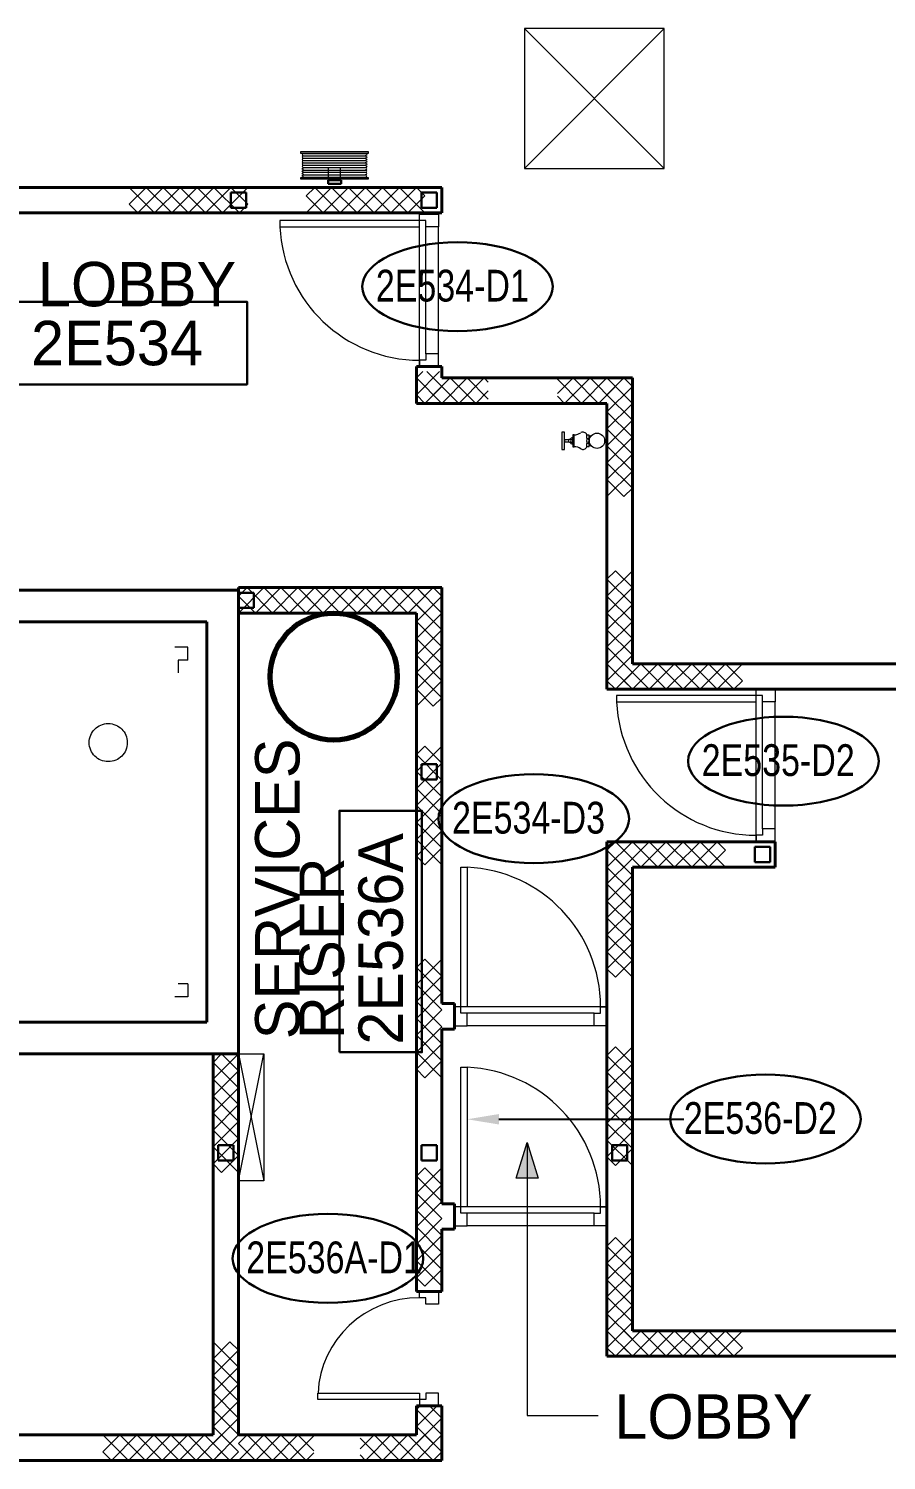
# Model space of a CAD drawing. Header units: metres. Extents: x 1807 to 3745, y 842 to 1968.
# Drawn here: x 3351.6 to 3358.35, y 1397.83 to 1409.1 of the extents above; entities that cross this region are included whole.
import ezdxf
from ezdxf import colors
from ezdxf.entities.mleader import LeaderData, LeaderLine
from ezdxf.enums import TextEntityAlignment as Align
from ezdxf.math import Vec2, Vec3

# ---------------------------------------------------------------- set-up
doc = ezdxf.new("R2010")
doc.units = ezdxf.units.M
doc.header["$MEASUREMENT"] = 0
doc.linetypes.add('DGN1', pattern=[7.299439, 0, -7.299439])
doc.linetypes.add('DGN2', pattern=[9.732586, 4.866293, -4.866293])
doc.layers.get('0').update_dxf_attribs({"lineweight": 0})
for name, color, linetype, lineweight in [('Level 1', 7, 'Continuous', 0), ('Level 31', 7, 'Continuous', 0), ('Level 33', 7, 'Continuous', 0), ('Primary Door', 7, 'Continuous', 0), ('TRIRIGA DOOR BOX', 7, 'Continuous', 0)]:
    doc.layers.add(name, color=color, linetype=linetype, lineweight=lineweight)
doc.styles.add('Style-CHAR_FAST_FONT', font='CHAR_FAST_FONT.shx', dxfattribs={"height": 0.2})

# ---------------------------------------------------------------- blocks, each defined once
blk = doc.blocks.new('AnonymusCell_100')
at = {"layer": 'Primary Door', "color": 7, "linetype": 'Continuous', "lineweight": 30}
blk.add_ellipse((0, 0), major_axis=(0.75, 0), ratio=0.466667, dxfattribs=at)
at = {"layer": 'Primary Door', "color": 7, "linetype": 'Continuous', "lineweight": 30, "style": 'Style-CHAR_FAST_FONT', "width": 0.799986}
blk.add_text('2E534-D1', height=0.25, dxfattribs=at).set_placement((-0.643, 0.133), align=Align.TOP_LEFT)
blk = doc.blocks.new('AnonymusCell_108')
at = {"layer": 'Primary Door', "color": 7, "linetype": 'Continuous', "lineweight": 30}
blk.add_ellipse((0, 0), major_axis=(0.75, 0), ratio=0.466667, dxfattribs=at)
at = {"layer": 'Primary Door', "color": 7, "linetype": 'Continuous', "lineweight": 30, "style": 'Style-CHAR_FAST_FONT', "width": 0.799986}
blk.add_text('2E534-D3', height=0.25, dxfattribs=at).set_placement((-0.643, 0.133), align=Align.TOP_LEFT)
blk = doc.blocks.new('AnonymusCell_110')
at = {"layer": 'Primary Door', "color": 7, "linetype": 'Continuous', "lineweight": 30}
blk.add_ellipse((0, 0), major_axis=(0.75, 0), ratio=0.466667, dxfattribs=at)
at = {"layer": 'Primary Door', "color": 7, "linetype": 'Continuous', "lineweight": 30, "style": 'Style-CHAR_FAST_FONT', "width": 0.799986}
blk.add_text('2E535-D2', height=0.25, dxfattribs=at).set_placement((-0.643, 0.133), align=Align.TOP_LEFT)
blk = doc.blocks.new('AnonymusCell_126')
at = {"layer": 'Primary Door', "color": 7, "linetype": 'Continuous', "lineweight": 30}
blk.add_ellipse((0, 0), major_axis=(0.75, 0), ratio=0.466667, dxfattribs=at)
at = {"layer": 'Primary Door', "color": 7, "linetype": 'Continuous', "lineweight": 30, "style": 'Style-CHAR_FAST_FONT', "width": 0.799986}
blk.add_text('2E536-D2', height=0.25, dxfattribs=at).set_placement((-0.643, 0.133), align=Align.TOP_LEFT)
blk = doc.blocks.new('AnonymusCell_314')
at = {"layer": 'Primary Door', "color": 7, "linetype": 'Continuous', "lineweight": 30}
blk.add_ellipse((0, 0), major_axis=(0.75, 0), ratio=0.466667, dxfattribs=at)
at = {"layer": 'Primary Door', "color": 7, "linetype": 'Continuous', "lineweight": 30, "style": 'Style-CHAR_FAST_FONT', "width": 0.799986}
blk.add_text('2E536A-D1', height=0.25, dxfattribs=at).set_placement((-0.643, 0.133), align=Align.TOP_LEFT)

msp = doc.modelspace()

# ---------------------------------------------------------------- hatches: boundary and pattern name
at = {"layer": 'Level 31', "linetype": 'Continuous', "lineweight": 13}
msp.add_hatch(color=7, dxfattribs=at).paths.add_polyline_path([(3355.435, 1400.051), (3355.522, 1400.331), (3355.61, 1400.051)])

# ---------------------------------------------------------------- linework, layer by layer
at = {"layer": 'Level 1', "color": 7, "linetype": 'Continuous', "lineweight": 13}
for p, q in [((3356.6, 1409.1), (3355.5, 1409.1)), ((3355.5, 1409.1), (3355.5, 1408)), ((3356.6, 1408), (3356.6, 1409.1)), ((3353.741, 1408.133), (3354.271, 1408.133)), ((3353.741, 1408.118), (3353.741, 1408.133)), ((3354.271, 1408.118), (3353.741, 1408.118)), ((3354.271, 1408.133), (3354.271, 1408.118)), ((3355.5, 1408), (3356.6, 1408)), ((3353.741, 1407.928), (3354.271, 1407.928)), ((3353.741, 1407.914), (3353.741, 1407.928)), ((3354.271, 1407.914), (3353.741, 1407.914)), ((3354.271, 1407.928), (3354.271, 1407.914)), ((3353.25, 1401.03), (3353.45, 1401.03)), ((3353.25, 1400.03), (3353.25, 1401.03)), ((3353.45, 1401.03), (3353.45, 1400.03)), ((3353.45, 1400.03), (3353.25, 1400.03))]:
    msp.add_line(p, q, dxfattribs=at)
at = {"layer": 'Level 1', "color": 7, "linetype": 'Continuous', "lineweight": 0}
for p, q in [((3355.5, 1408), (3356.6, 1409.1)), ((3356.6, 1408), (3355.5, 1409.1)), ((3353.761, 1408.117), (3354.251, 1408.117)), ((3353.761, 1408.099), (3354.251, 1408.099)), ((3353.761, 1408.08), (3354.251, 1408.08)), ((3353.761, 1408.061), (3354.251, 1408.061)), ((3353.761, 1408.043), (3354.251, 1408.043)), ((3353.761, 1408.024), (3354.251, 1408.024)), ((3353.761, 1407.987), (3354.251, 1407.987)), ((3353.761, 1407.969), (3354.251, 1407.969)), ((3353.764, 1408.006), (3354.251, 1408.006)), ((3353.764, 1408.006), (3354.251, 1408.006)), ((3352.524, 1407.85), (3352.39, 1407.717)), ((3352.59, 1407.65), (3352.39, 1407.85)), ((3352.457, 1407.65), (3352.657, 1407.85)), ((3352.724, 1407.65), (3352.524, 1407.85)), ((3352.79, 1407.85), (3352.59, 1407.65)), ((3352.657, 1407.85), (3352.857, 1407.65)), ((3352.924, 1407.85), (3352.724, 1407.65)), ((3352.99, 1407.65), (3352.79, 1407.85)), ((3352.857, 1407.65), (3353.057, 1407.85)), ((3353.124, 1407.65), (3352.924, 1407.85)), ((3353.19, 1407.85), (3352.99, 1407.65)), ((3353.057, 1407.85), (3353.257, 1407.65)), ((3353.324, 1407.85), (3353.124, 1407.65)), ((3353.324, 1407.717), (3353.19, 1407.85)), ((3353.761, 1407.95), (3354.251, 1407.95)), ((3353.761, 1407.932), (3354.251, 1407.932)), ((3353.783, 1407.65), (3353.983, 1407.85)), ((3353.85, 1407.85), (3353.783, 1407.783)), ((3354.05, 1407.65), (3353.85, 1407.85)), ((3353.917, 1407.65), (3354.117, 1407.85)), ((3353.983, 1407.85), (3354.183, 1407.65)), ((3354.25, 1407.85), (3354.05, 1407.65)), ((3354.117, 1407.85), (3354.317, 1407.65)), ((3354.183, 1407.65), (3354.383, 1407.85)), ((3354.45, 1407.65), (3354.25, 1407.85)), ((3354.317, 1407.65), (3354.517, 1407.85)), ((3354.383, 1407.85), (3354.583, 1407.65)), ((3354.65, 1407.85), (3354.45, 1407.65)), ((3354.517, 1407.85), (3354.717, 1407.65)), ((3354.717, 1407.783), (3354.65, 1407.85)), ((3353.783, 1407.783), (3353.917, 1407.65)), ((3354.583, 1407.65), (3354.717, 1407.783)), ((3352.39, 1407.717), (3352.457, 1407.65)), ((3353.257, 1407.65), (3353.324, 1407.717)), ((3354.675, 1407.64), (3354.825, 1407.64)), ((3354.675, 1407.59), (3354.675, 1407.64)), ((3354.675, 1407.59), (3354.675, 1407.64)), ((3354.675, 1407.64), (3354.825, 1407.64)), ((3354.825, 1407.64), (3354.825, 1407.54)), ((3354.825, 1407.64), (3354.825, 1407.54)), ((3354.675, 1407.59), (3353.575, 1407.59)), ((3353.575, 1407.59), (3353.575, 1407.54)), ((3353.575, 1407.54), (3354.675, 1407.54)), ((3354.675, 1406.44), (3354.675, 1407.59)), ((3354.725, 1407.59), (3354.675, 1407.59)), ((3354.675, 1407.54), (3354.675, 1407.59)), ((3354.725, 1407.59), (3354.675, 1407.59)), ((3354.725, 1407.54), (3354.725, 1407.59)), ((3354.725, 1407.54), (3354.725, 1407.59)), ((3354.725, 1406.54), (3354.725, 1407.54)), ((3354.825, 1407.54), (3354.725, 1407.54)), ((3354.825, 1407.54), (3354.725, 1407.54)), ((3354.825, 1406.54), (3354.825, 1407.54)), ((3354.825, 1406.54), (3354.725, 1406.54)), ((3354.725, 1406.54), (3354.725, 1406.49)), ((3354.825, 1406.54), (3354.725, 1406.54)), ((3354.725, 1406.54), (3354.725, 1406.49)), ((3354.825, 1406.44), (3354.825, 1406.54)), ((3354.825, 1406.44), (3354.825, 1406.54)), ((3354.65, 1406.35), (3354.7, 1406.4)), ((3354.833, 1406.4), (3354.65, 1406.217)), ((3354.725, 1406.49), (3354.675, 1406.49)), ((3354.675, 1406.49), (3354.675, 1406.44)), ((3354.725, 1406.49), (3354.675, 1406.49)), ((3354.675, 1406.49), (3354.675, 1406.44)), ((3354.675, 1406.44), (3354.825, 1406.44)), ((3354.675, 1406.44), (3354.825, 1406.44)), ((3354.85, 1406.283), (3354.733, 1406.4)), ((3354.85, 1406.15), (3354.65, 1406.35)), ((3354.717, 1406.15), (3354.85, 1406.283)), ((3354.917, 1406.35), (3354.783, 1406.217)), ((3354.983, 1406.15), (3354.783, 1406.35)), ((3354.85, 1406.15), (3355.05, 1406.35)), ((3355.117, 1406.15), (3354.917, 1406.35)), ((3355.183, 1406.35), (3354.983, 1406.15)), ((3355.05, 1406.35), (3355.216, 1406.184)), ((3355.216, 1406.318), (3355.183, 1406.35)), ((3355.76, 1406.227), (3355.883, 1406.35)), ((3355.95, 1406.15), (3355.76, 1406.34)), ((3355.817, 1406.15), (3356.017, 1406.35)), ((3355.883, 1406.35), (3356.083, 1406.15)), ((3356.15, 1406.35), (3355.95, 1406.15)), ((3356.017, 1406.35), (3356.217, 1406.15)), ((3356.083, 1406.15), (3356.217, 1406.283)), ((3356.15, 1406.35), (3356.35, 1406.15)), ((3356.283, 1406.35), (3356.15, 1406.217)), ((3356.217, 1406.283), (3356.15, 1406.35)), ((3356.15, 1406.083), (3356.35, 1406.283)), ((3356.35, 1406.283), (3356.283, 1406.35)), ((3354.65, 1406.217), (3354.717, 1406.15)), ((3354.783, 1406.217), (3354.85, 1406.15)), ((3355.216, 1406.249), (3355.117, 1406.15)), ((3355.76, 1406.207), (3355.817, 1406.15)), ((3356.15, 1406.217), (3356.35, 1406.017)), ((3356.35, 1406.15), (3356.15, 1405.95)), ((3356.35, 1405.883), (3356.15, 1406.083)), ((3356.35, 1406.017), (3356.15, 1405.817)), ((3356.15, 1405.95), (3356.35, 1405.75)), ((3355.815, 1405.923), (3355.795, 1405.923)), ((3355.795, 1405.923), (3355.795, 1405.788)), ((3355.815, 1405.788), (3355.815, 1405.923)), ((3355.85, 1405.863), (3355.815, 1405.863)), ((3355.815, 1405.863), (3355.815, 1405.848)), ((3355.815, 1405.848), (3355.85, 1405.848)), ((3355.85, 1405.863), (3355.85, 1405.868)), ((3355.85, 1405.848), (3355.85, 1405.863)), ((3355.85, 1405.844), (3355.85, 1405.848)), ((3355.87, 1405.866), (3355.882, 1405.866)), ((3355.87, 1405.845), (3355.882, 1405.845)), ((3355.87, 1405.833), (3355.882, 1405.833)), ((3355.882, 1405.878), (3355.873, 1405.878)), ((3355.892, 1405.903), (3355.882, 1405.903)), ((3355.882, 1405.903), (3355.882, 1405.808)), ((3355.882, 1405.833), (3355.882, 1405.878)), ((3355.892, 1405.808), (3355.892, 1405.903)), ((3355.992, 1405.903), (3356.007, 1405.903)), ((3355.992, 1405.874), (3356.007, 1405.874)), ((3355.992, 1405.837), (3356.007, 1405.837)), ((3356.009, 1405.894), (3356.026, 1405.894)), ((3356.15, 1405.683), (3356.35, 1405.883)), ((3355.795, 1405.788), (3355.815, 1405.788)), ((3355.882, 1405.808), (3355.892, 1405.808)), ((3356.007, 1405.808), (3355.992, 1405.808)), ((3356.007, 1405.809), (3356.007, 1405.808)), ((3356.026, 1405.817), (3356.009, 1405.817)), ((3356.15, 1405.817), (3356.35, 1405.617)), ((3356.35, 1405.75), (3356.15, 1405.55)), ((3356.35, 1405.483), (3356.15, 1405.683)), ((3356.35, 1405.617), (3356.15, 1405.417)), ((3356.15, 1405.55), (3356.283, 1405.417)), ((3356.283, 1405.417), (3356.35, 1405.483)), ((3356.217, 1404.833), (3356.15, 1404.767)), ((3356.15, 1404.633), (3356.35, 1404.833)), ((3356.35, 1404.7), (3356.217, 1404.833)), ((3353.25, 1404.5), (3353.45, 1404.7)), ((3353.317, 1404.7), (3353.25, 1404.633)), ((3353.517, 1404.5), (3353.317, 1404.7)), ((3353.383, 1404.5), (3353.583, 1404.7)), ((3353.45, 1404.7), (3353.65, 1404.5)), ((3353.717, 1404.7), (3353.517, 1404.5)), ((3353.583, 1404.7), (3353.783, 1404.5)), ((3353.65, 1404.5), (3353.85, 1404.7)), ((3353.917, 1404.5), (3353.717, 1404.7)), ((3353.783, 1404.5), (3353.983, 1404.7)), ((3353.783, 1404.5), (3353.983, 1404.7)), ((3353.85, 1404.7), (3353.783, 1404.633)), ((3353.85, 1404.7), (3354.05, 1404.5)), ((3354.05, 1404.5), (3353.85, 1404.7)), ((3354.117, 1404.7), (3353.917, 1404.5)), ((3353.917, 1404.5), (3354.117, 1404.7)), ((3353.983, 1404.7), (3354.183, 1404.5)), ((3353.983, 1404.7), (3354.183, 1404.5)), ((3354.25, 1404.7), (3354.05, 1404.5)), ((3354.183, 1404.633), (3354.117, 1404.7)), ((3354.117, 1404.7), (3354.317, 1404.5)), ((3354.183, 1404.5), (3354.383, 1404.7)), ((3354.45, 1404.5), (3354.25, 1404.7)), ((3354.317, 1404.5), (3354.517, 1404.7)), ((3354.383, 1404.7), (3354.583, 1404.5)), ((3354.65, 1404.7), (3354.45, 1404.5)), ((3354.517, 1404.7), (3354.717, 1404.5)), ((3354.65, 1404.7), (3354.85, 1404.5)), ((3354.783, 1404.7), (3354.65, 1404.567)), ((3354.717, 1404.633), (3354.65, 1404.7)), ((3354.85, 1404.633), (3354.783, 1404.7)), ((3356.15, 1404.767), (3356.35, 1404.567)), ((3356.15, 1404.5), (3356.35, 1404.7)), ((3353.25, 1404.633), (3353.383, 1404.5)), ((3353.783, 1404.633), (3353.917, 1404.5)), ((3354.05, 1404.5), (3354.183, 1404.633)), ((3354.583, 1404.5), (3354.717, 1404.633)), ((3354.65, 1404.433), (3354.85, 1404.633)), ((3356.35, 1404.433), (3356.15, 1404.633)), ((3354.65, 1404.567), (3354.85, 1404.367)), ((3354.85, 1404.5), (3354.65, 1404.3)), ((3356.35, 1404.567), (3356.15, 1404.367)), ((3356.35, 1404.3), (3356.15, 1404.5)), ((3354.85, 1404.233), (3354.65, 1404.433)), ((3354.85, 1404.367), (3354.65, 1404.167)), ((3356.15, 1404.233), (3356.35, 1404.433)), ((3356.15, 1404.367), (3356.35, 1404.167)), ((3354.65, 1404.3), (3354.85, 1404.1)), ((3356.15, 1404.1), (3356.35, 1404.3)), ((3354.65, 1404.033), (3354.85, 1404.233)), ((3354.65, 1404.167), (3354.85, 1403.967)), ((3356.35, 1404.033), (3356.15, 1404.233)), ((3356.35, 1404.167), (3356.15, 1403.967)), ((3354.85, 1404.1), (3354.65, 1403.9)), ((3354.85, 1403.833), (3354.65, 1404.033)), ((3356.35, 1403.9), (3356.15, 1404.1)), ((3356.217, 1403.9), (3356.35, 1404.033)), ((3356.417, 1404.1), (3356.283, 1403.967)), ((3356.483, 1403.9), (3356.283, 1404.1)), ((3356.35, 1403.9), (3356.55, 1404.1)), ((3356.617, 1403.9), (3356.417, 1404.1)), ((3356.683, 1404.1), (3356.483, 1403.9)), ((3356.55, 1404.1), (3356.75, 1403.9)), ((3356.817, 1404.1), (3356.617, 1403.9)), ((3356.883, 1403.9), (3356.683, 1404.1)), ((3356.75, 1403.9), (3356.95, 1404.1)), ((3357.017, 1403.9), (3356.817, 1404.1)), ((3357.083, 1404.1), (3356.883, 1403.9)), ((3356.95, 1404.1), (3357.15, 1403.9)), ((3357.217, 1404.1), (3357.017, 1403.9)), ((3357.217, 1403.967), (3357.083, 1404.1)), ((3354.85, 1403.967), (3354.65, 1403.767)), ((3356.15, 1403.967), (3356.217, 1403.9)), ((3356.283, 1403.967), (3356.35, 1403.9)), ((3357.15, 1403.9), (3357.217, 1403.967)), ((3354.65, 1403.9), (3354.783, 1403.767)), ((3354.783, 1403.767), (3354.85, 1403.833)), ((3357.325, 1403.85), (3356.225, 1403.85)), ((3356.225, 1403.85), (3356.225, 1403.8)), ((3356.225, 1403.8), (3357.325, 1403.8)), ((3357.325, 1403.9), (3357.475, 1403.9)), ((3357.325, 1403.85), (3357.325, 1403.9)), ((3357.325, 1403.85), (3357.325, 1403.9)), ((3357.325, 1403.9), (3357.475, 1403.9)), ((3357.325, 1402.7), (3357.325, 1403.85)), ((3357.375, 1403.85), (3357.325, 1403.85)), ((3357.325, 1403.8), (3357.325, 1403.85)), ((3357.375, 1403.85), (3357.325, 1403.85)), ((3357.375, 1403.8), (3357.375, 1403.85)), ((3357.375, 1403.8), (3357.375, 1403.85)), ((3357.375, 1402.8), (3357.375, 1403.8)), ((3357.475, 1403.8), (3357.375, 1403.8)), ((3357.475, 1403.8), (3357.375, 1403.8)), ((3357.475, 1403.9), (3357.475, 1403.8)), ((3357.475, 1403.9), (3357.475, 1403.8)), ((3357.475, 1402.8), (3357.475, 1403.8)), ((3354.717, 1403.452), (3354.65, 1403.385)), ((3354.65, 1403.252), (3354.85, 1403.452)), ((3354.65, 1403.385), (3354.85, 1403.185)), ((3354.85, 1403.318), (3354.717, 1403.452)), ((3354.65, 1403.118), (3354.85, 1403.318)), ((3354.85, 1403.052), (3354.65, 1403.252)), ((3354.85, 1403.185), (3354.65, 1402.985)), ((3354.85, 1402.918), (3354.65, 1403.118)), ((3354.65, 1402.852), (3354.85, 1403.052)), ((3354.65, 1402.985), (3354.85, 1402.785)), ((3354.65, 1402.718), (3354.85, 1402.918)), ((3354.85, 1402.652), (3354.65, 1402.852)), ((3354.85, 1402.785), (3354.65, 1402.585)), ((3357.475, 1402.8), (3357.375, 1402.8)), ((3357.375, 1402.8), (3357.375, 1402.75)), ((3357.475, 1402.8), (3357.375, 1402.8)), ((3357.375, 1402.8), (3357.375, 1402.75)), ((3357.475, 1402.7), (3357.475, 1402.8)), ((3357.475, 1402.7), (3357.475, 1402.8)), ((3354.85, 1402.518), (3354.65, 1402.718)), ((3356.15, 1402.5), (3356.35, 1402.7)), ((3356.217, 1402.7), (3356.15, 1402.633)), ((3356.417, 1402.5), (3356.217, 1402.7)), ((3356.283, 1402.5), (3356.483, 1402.7)), ((3356.35, 1402.7), (3356.55, 1402.5)), ((3356.617, 1402.7), (3356.417, 1402.5)), ((3356.483, 1402.7), (3356.683, 1402.5)), ((3356.55, 1402.5), (3356.75, 1402.7)), ((3356.817, 1402.5), (3356.617, 1402.7)), ((3356.683, 1402.5), (3356.883, 1402.7)), ((3356.75, 1402.7), (3356.95, 1402.5)), ((3357.017, 1402.7), (3356.817, 1402.5)), ((3356.883, 1402.7), (3357.083, 1402.5)), ((3357.083, 1402.633), (3357.017, 1402.7)), ((3357.375, 1402.75), (3357.325, 1402.75)), ((3357.325, 1402.75), (3357.325, 1402.7)), ((3357.375, 1402.75), (3357.325, 1402.75)), ((3357.325, 1402.75), (3357.325, 1402.7)), ((3357.325, 1402.7), (3357.475, 1402.7)), ((3357.325, 1402.7), (3357.475, 1402.7)), ((3354.65, 1402.585), (3354.717, 1402.518)), ((3354.717, 1402.518), (3354.85, 1402.652)), ((3356.15, 1402.633), (3356.283, 1402.5)), ((3356.217, 1402.567), (3356.15, 1402.5)), ((3356.15, 1402.367), (3356.35, 1402.567)), ((3356.35, 1402.433), (3356.217, 1402.567)), ((3356.95, 1402.5), (3357.083, 1402.633)), ((3355, 1401.4), (3355, 1402.5)), ((3355, 1402.5), (3355.05, 1402.5)), ((3355.05, 1402.5), (3355.05, 1401.4)), ((3356.15, 1402.5), (3356.35, 1402.3)), ((3356.15, 1402.233), (3356.35, 1402.433)), ((3356.35, 1402.167), (3356.15, 1402.367)), ((3356.35, 1402.3), (3356.15, 1402.1)), ((3356.35, 1402.033), (3356.15, 1402.233)), ((3356.15, 1401.967), (3356.35, 1402.167)), ((3356.15, 1402.1), (3356.35, 1401.9)), ((3356.15, 1401.833), (3356.35, 1402.033)), ((3356.35, 1401.767), (3356.15, 1401.967)), ((3356.35, 1401.9), (3356.15, 1401.7)), ((3354.717, 1401.776), (3354.65, 1401.709)), ((3354.65, 1401.576), (3354.85, 1401.776)), ((3354.85, 1401.642), (3354.717, 1401.776)), ((3356.35, 1401.633), (3356.15, 1401.833)), ((3356.217, 1401.633), (3356.35, 1401.767)), ((3354.65, 1401.709), (3354.85, 1401.509)), ((3356.15, 1401.7), (3356.217, 1401.633)), ((3354.65, 1401.442), (3354.85, 1401.642)), ((3354.85, 1401.376), (3354.65, 1401.576)), ((3354.85, 1401.509), (3354.65, 1401.309)), ((3354.85, 1401.242), (3354.65, 1401.442)), ((3354.65, 1401.176), (3354.85, 1401.376)), ((3354.95, 1401.4), (3354.95, 1401.25)), ((3355, 1401.4), (3354.95, 1401.4)), ((3355, 1401.4), (3354.95, 1401.4)), ((3354.95, 1401.4), (3354.95, 1401.25)), ((3356.15, 1401.4), (3355, 1401.4)), ((3355, 1401.35), (3355, 1401.4)), ((3355.05, 1401.4), (3355, 1401.4)), ((3355, 1401.35), (3355, 1401.4)), ((3355.05, 1401.35), (3355, 1401.35)), ((3355.05, 1401.35), (3355, 1401.35)), ((3356.05, 1401.35), (3355.05, 1401.35)), ((3355.05, 1401.25), (3355.05, 1401.35)), ((3355.05, 1401.25), (3355.05, 1401.35)), ((3356.05, 1401.25), (3356.05, 1401.35)), ((3356.05, 1401.35), (3356.1, 1401.35)), ((3356.05, 1401.25), (3356.05, 1401.35)), ((3356.05, 1401.35), (3356.1, 1401.35)), ((3356.1, 1401.35), (3356.1, 1401.4)), ((3356.1, 1401.4), (3356.15, 1401.4)), ((3356.1, 1401.35), (3356.1, 1401.4)), ((3356.1, 1401.4), (3356.15, 1401.4)), ((3356.15, 1401.4), (3356.15, 1401.25)), ((3356.15, 1401.4), (3356.15, 1401.25)), ((3354.65, 1401.309), (3354.85, 1401.109)), ((3354.65, 1401.042), (3354.85, 1401.242)), ((3354.95, 1401.25), (3355.05, 1401.25)), ((3354.95, 1401.25), (3355.05, 1401.25)), ((3356.05, 1401.25), (3355.05, 1401.25)), ((3356.15, 1401.25), (3356.05, 1401.25)), ((3356.15, 1401.25), (3356.05, 1401.25)), ((3354.85, 1400.976), (3354.65, 1401.176)), ((3354.85, 1401.109), (3354.65, 1400.909)), ((3353.25, 1401.03), (3353.05, 1400.83)), ((3353.05, 1400.963), (3353.117, 1401.03)), ((3353.117, 1401.03), (3353.25, 1400.897)), ((3353.25, 1401.03), (3353.45, 1400.03)), ((3353.25, 1400.03), (3353.45, 1401.03)), ((3354.85, 1400.842), (3354.65, 1401.042)), ((3354.717, 1400.842), (3354.85, 1400.976)), ((3356.217, 1401.085), (3356.15, 1401.018)), ((3356.15, 1400.885), (3356.35, 1401.085)), ((3356.15, 1401.018), (3356.35, 1400.818)), ((3356.35, 1400.951), (3356.217, 1401.085)), ((3353.25, 1400.763), (3353.05, 1400.963)), ((3353.25, 1400.897), (3353.05, 1400.697)), ((3354.65, 1400.909), (3354.717, 1400.842)), ((3355, 1399.825), (3355, 1400.925)), ((3355, 1400.925), (3355.05, 1400.925)), ((3355.05, 1400.925), (3355.05, 1399.825)), ((3356.15, 1400.751), (3356.35, 1400.951)), ((3356.35, 1400.685), (3356.15, 1400.885)), ((3353.05, 1400.83), (3353.25, 1400.63)), ((3353.05, 1400.563), (3353.25, 1400.763)), ((3356.35, 1400.818), (3356.15, 1400.618)), ((3356.35, 1400.551), (3356.15, 1400.751)), ((3353.05, 1400.697), (3353.25, 1400.497)), ((3356.15, 1400.485), (3356.35, 1400.685)), ((3353.25, 1400.63), (3353.05, 1400.43)), ((3353.25, 1400.363), (3353.05, 1400.563)), ((3356.15, 1400.618), (3356.35, 1400.418)), ((3356.15, 1400.351), (3356.35, 1400.551)), ((3353.25, 1400.497), (3353.05, 1400.297)), ((3353.05, 1400.43), (3353.25, 1400.23)), ((3356.35, 1400.285), (3356.15, 1400.485)), ((3356.35, 1400.418), (3356.15, 1400.218)), ((3353.05, 1400.163), (3353.25, 1400.363)), ((3356.35, 1400.151), (3356.15, 1400.351)), ((3353.05, 1400.297), (3353.25, 1400.097)), ((3353.25, 1400.23), (3353.117, 1400.097)), ((3356.15, 1400.218), (3356.217, 1400.151)), ((3356.217, 1400.151), (3356.35, 1400.285)), ((3353.117, 1400.097), (3353.05, 1400.163)), ((3354.717, 1400.133), (3354.65, 1400.067)), ((3354.65, 1399.933), (3354.85, 1400.133)), ((3354.85, 1400), (3354.717, 1400.133)), ((3354.65, 1400.067), (3354.85, 1399.867)), ((3354.65, 1399.8), (3354.85, 1400)), ((3354.85, 1399.733), (3354.65, 1399.933)), ((3354.85, 1399.867), (3354.65, 1399.667)), ((3354.85, 1399.6), (3354.65, 1399.8)), ((3354.95, 1399.825), (3354.95, 1399.675)), ((3355, 1399.825), (3354.95, 1399.825)), ((3355, 1399.825), (3354.95, 1399.825)), ((3354.95, 1399.825), (3354.95, 1399.675)), ((3356.15, 1399.825), (3355, 1399.825)), ((3355, 1399.775), (3355, 1399.825)), ((3355.05, 1399.825), (3355, 1399.825)), ((3355, 1399.775), (3355, 1399.825)), ((3355.05, 1399.775), (3355, 1399.775)), ((3355.05, 1399.775), (3355, 1399.775)), ((3356.05, 1399.775), (3355.05, 1399.775)), ((3355.05, 1399.675), (3355.05, 1399.775)), ((3355.05, 1399.675), (3355.05, 1399.775)), ((3356.05, 1399.675), (3356.05, 1399.775)), ((3356.05, 1399.775), (3356.1, 1399.775)), ((3356.05, 1399.675), (3356.05, 1399.775)), ((3356.05, 1399.775), (3356.1, 1399.775)), ((3356.1, 1399.775), (3356.1, 1399.825)), ((3356.1, 1399.825), (3356.15, 1399.825)), ((3356.1, 1399.775), (3356.1, 1399.825)), ((3356.1, 1399.825), (3356.15, 1399.825)), ((3356.15, 1399.825), (3356.15, 1399.675)), ((3356.15, 1399.825), (3356.15, 1399.675)), ((3354.65, 1399.533), (3354.85, 1399.733)), ((3354.65, 1399.667), (3354.85, 1399.467)), ((3354.95, 1399.675), (3355.05, 1399.675)), ((3354.95, 1399.675), (3355.05, 1399.675)), ((3356.05, 1399.675), (3355.05, 1399.675)), ((3356.15, 1399.675), (3356.05, 1399.675)), ((3356.15, 1399.675), (3356.05, 1399.675)), ((3354.65, 1399.4), (3354.85, 1399.6)), ((3354.85, 1399.333), (3354.65, 1399.533)), ((3356.217, 1399.583), (3356.15, 1399.517)), ((3356.15, 1399.383), (3356.35, 1399.583)), ((3356.15, 1399.517), (3356.35, 1399.317)), ((3356.35, 1399.45), (3356.217, 1399.583)), ((3354.85, 1399.467), (3354.65, 1399.267)), ((3354.85, 1399.2), (3354.65, 1399.4)), ((3356.15, 1399.25), (3356.35, 1399.45)), ((3354.717, 1399.2), (3354.85, 1399.333)), ((3356.35, 1399.183), (3356.15, 1399.383)), ((3356.35, 1399.317), (3356.15, 1399.117)), ((3354.65, 1399.267), (3354.717, 1399.2)), ((3356.35, 1399.05), (3356.15, 1399.25)), ((3356.15, 1398.983), (3356.35, 1399.183)), ((3354.675, 1399.16), (3354.825, 1399.16)), ((3354.675, 1399.11), (3354.675, 1399.16)), ((3354.725, 1399.11), (3354.675, 1399.11)), ((3354.725, 1399.06), (3354.725, 1399.11)), ((3354.825, 1399.06), (3354.725, 1399.06)), ((3354.825, 1399.16), (3354.825, 1399.06)), ((3356.15, 1399.117), (3356.35, 1398.917)), ((3356.15, 1398.85), (3356.35, 1399.05)), ((3356.35, 1398.783), (3356.15, 1398.983)), ((3356.35, 1398.917), (3356.15, 1398.717)), ((3356.35, 1398.65), (3356.15, 1398.85)), ((3356.417, 1398.85), (3356.283, 1398.717)), ((3356.483, 1398.65), (3356.283, 1398.85)), ((3356.35, 1398.65), (3356.55, 1398.85)), ((3356.617, 1398.65), (3356.417, 1398.85)), ((3356.683, 1398.85), (3356.483, 1398.65)), ((3356.55, 1398.85), (3356.75, 1398.65)), ((3356.817, 1398.85), (3356.617, 1398.65)), ((3356.883, 1398.65), (3356.683, 1398.85)), ((3356.75, 1398.65), (3356.95, 1398.85)), ((3357.017, 1398.65), (3356.817, 1398.85)), ((3357.083, 1398.85), (3356.883, 1398.65)), ((3356.95, 1398.85), (3357.15, 1398.65)), ((3357.217, 1398.85), (3357.017, 1398.65)), ((3357.217, 1398.717), (3357.083, 1398.85)), ((3353.05, 1398.63), (3353.183, 1398.763)), ((3353.25, 1398.563), (3353.05, 1398.763)), ((3353.183, 1398.763), (3353.25, 1398.697)), ((3356.217, 1398.65), (3356.35, 1398.783)), ((3353.25, 1398.697), (3353.05, 1398.497)), ((3353.25, 1398.43), (3353.05, 1398.63)), ((3356.15, 1398.717), (3356.217, 1398.65)), ((3356.283, 1398.717), (3356.35, 1398.65)), ((3357.15, 1398.65), (3357.217, 1398.717)), ((3353.05, 1398.363), (3353.25, 1398.563)), ((3353.05, 1398.497), (3353.25, 1398.297)), ((3353.05, 1398.23), (3353.25, 1398.43)), ((3353.25, 1398.163), (3353.05, 1398.363)), ((3353.25, 1398.297), (3353.05, 1398.097)), ((3353.875, 1398.31), (3353.875, 1398.36)), ((3353.875, 1398.36), (3354.675, 1398.36)), ((3354.675, 1398.31), (3353.875, 1398.31)), ((3354.675, 1398.36), (3354.675, 1398.31)), ((3354.725, 1398.31), (3354.675, 1398.31)), ((3354.675, 1398.31), (3354.675, 1398.26)), ((3354.825, 1398.36), (3354.725, 1398.36)), ((3354.725, 1398.36), (3354.725, 1398.31)), ((3354.825, 1398.26), (3354.825, 1398.36)), ((3353.25, 1398.03), (3353.05, 1398.23)), ((3353.05, 1397.963), (3353.25, 1398.163)), ((3354.813, 1398.26), (3354.65, 1398.097)), ((3354.65, 1398.23), (3354.68, 1398.26)), ((3354.85, 1398.03), (3354.65, 1398.23)), ((3354.85, 1398.163), (3354.65, 1397.963)), ((3354.675, 1398.26), (3354.825, 1398.26)), ((3354.753, 1398.26), (3354.85, 1398.163)), ((3353.05, 1398.097), (3353.25, 1397.897)), ((3354.65, 1398.097), (3354.783, 1397.963)), ((3352.183, 1398.03), (3352.383, 1397.83)), ((3352.183, 1397.897), (3352.317, 1398.03)), ((3352.45, 1398.03), (3352.25, 1397.83)), ((3352.317, 1398.03), (3352.517, 1397.83)), ((3352.383, 1397.83), (3352.583, 1398.03)), ((3352.65, 1397.83), (3352.45, 1398.03)), ((3352.517, 1397.83), (3352.717, 1398.03)), ((3352.583, 1398.03), (3352.783, 1397.83)), ((3352.85, 1398.03), (3352.65, 1397.83)), ((3352.717, 1398.03), (3352.917, 1397.83)), ((3352.783, 1397.83), (3352.983, 1398.03)), ((3353.05, 1397.83), (3352.85, 1398.03)), ((3352.917, 1397.83), (3353.117, 1398.03)), ((3352.983, 1398.03), (3353.117, 1397.897)), ((3353.05, 1397.83), (3353.25, 1398.03)), ((3353.183, 1397.83), (3353.05, 1397.963)), ((3353.25, 1397.83), (3353.45, 1398.03)), ((3353.317, 1398.03), (3353.25, 1397.963)), ((3353.25, 1397.963), (3353.383, 1397.83)), ((3353.517, 1397.83), (3353.317, 1398.03)), ((3353.383, 1397.83), (3353.583, 1398.03)), ((3353.45, 1398.03), (3353.65, 1397.83)), ((3353.717, 1398.03), (3353.517, 1397.83)), ((3353.583, 1398.03), (3353.783, 1397.83)), ((3353.65, 1397.83), (3353.843, 1398.023)), ((3353.843, 1397.904), (3353.717, 1398.03)), ((3354.317, 1398.03), (3354.207, 1397.921)), ((3354.207, 1398.006), (3354.383, 1397.83)), ((3354.45, 1398.03), (3354.25, 1397.83)), ((3354.517, 1397.83), (3354.317, 1398.03)), ((3354.383, 1397.83), (3354.583, 1398.03)), ((3354.65, 1397.83), (3354.45, 1398.03)), ((3354.717, 1398.03), (3354.517, 1397.83)), ((3354.583, 1398.03), (3354.783, 1397.83)), ((3354.85, 1398.03), (3354.65, 1397.83)), ((3354.85, 1397.897), (3354.717, 1398.03)), ((3354.783, 1397.963), (3354.85, 1398.03)), ((3352.25, 1397.83), (3352.183, 1397.897)), ((3353.117, 1397.897), (3353.05, 1397.83)), ((3353.25, 1397.897), (3353.183, 1397.83)), ((3353.783, 1397.83), (3353.843, 1397.89)), ((3354.25, 1397.83), (3354.207, 1397.873)), ((3354.783, 1397.83), (3354.85, 1397.897))]:
    msp.add_line(p, q, dxfattribs=at)
at = {"layer": 'Level 1', "color": 7, "linetype": 'DGN1', "lineweight": 0}
for p, q in [((3353.958, 1407.908), (3353.958, 1408.115)), ((3354.054, 1407.908), (3354.054, 1408.115)), ((3352.85, 1404.23), (3350.25, 1404.23)), ((3352.775, 1404.13), (3352.775, 1401.58)), ((3352.85, 1404.13), (3352.775, 1404.13)), ((3352.85, 1404.13), (3352.85, 1404.23)), ((3352.85, 1401.58), (3352.775, 1401.58)), ((3352.85, 1401.58), (3352.85, 1401.48)), ((3352.85, 1401.48), (3350.25, 1401.48))]:
    msp.add_line(p, q, dxfattribs=at)
at = {"layer": 'Level 1', "color": 7, "linetype": 'Continuous', "lineweight": 40}
for p, q in [((3348.1, 1407.85), (3354.85, 1407.85)), ((3354.85, 1407.65), (3354.85, 1407.85)), ((3354.85, 1407.65), (3354.85, 1407.85)), ((3347.9, 1407.65), (3354.85, 1407.65)), ((3354.65, 1406.44), (3354.65, 1406.25)), ((3354.65, 1406.44), (3354.85, 1406.44)), ((3354.85, 1406.44), (3354.85, 1406.35)), ((3354.65, 1406.15), (3354.65, 1406.35)), ((3354.85, 1406.35), (3356.35, 1406.35)), ((3356.35, 1406.35), (3356.35, 1404.1)), ((3354.65, 1406.15), (3356.15, 1406.15)), ((3356.15, 1406.15), (3356.15, 1403.9)), ((3353.25, 1404.5), (3353.25, 1404.7)), ((3353.25, 1404.7), (3354.85, 1404.7)), ((3354.85, 1401.425), (3354.85, 1404.7)), ((3353.25, 1404.68), (3343.65, 1404.68)), ((3353.25, 1401.03), (3353.25, 1404.68)), ((3353.25, 1404.5), (3354.65, 1404.5)), ((3354.65, 1399.16), (3354.65, 1404.5)), ((3343.9, 1404.43), (3353, 1404.43)), ((3353, 1404.43), (3353, 1401.28)), ((3356.35, 1404.1), (3365.15, 1404.1)), ((3356.15, 1403.9), (3365.4, 1403.9)), ((3356.15, 1402.7), (3356.15, 1398.65)), ((3356.15, 1402.7), (3357.475, 1402.7)), ((3357.475, 1402.5), (3357.475, 1402.7)), ((3356.35, 1402.5), (3356.35, 1398.85)), ((3356.35, 1402.5), (3357.475, 1402.5)), ((3354.95, 1401.425), (3354.85, 1401.425)), ((3354.95, 1401.225), (3354.95, 1401.425)), ((3353, 1401.28), (3343.9, 1401.28)), ((3354.85, 1401.225), (3354.95, 1401.225)), ((3354.85, 1399.85), (3354.85, 1401.225)), ((3343.65, 1401.03), (3353.25, 1401.03)), ((3353.25, 1401.03), (3353.05, 1401.03)), ((3353.05, 1401.03), (3353.05, 1398.03)), ((3353.25, 1401.03), (3353.25, 1398.03)), ((3354.95, 1399.85), (3354.85, 1399.85)), ((3354.95, 1399.65), (3354.95, 1399.85)), ((3354.85, 1399.16), (3354.85, 1399.65)), ((3354.85, 1399.65), (3354.95, 1399.65)), ((3354.85, 1399.16), (3354.65, 1399.16)), ((3356.35, 1398.85), (3374.487, 1398.85)), ((3356.15, 1398.65), (3374.15, 1398.65)), ((3354.85, 1398.26), (3354.65, 1398.26)), ((3354.65, 1398.03), (3354.65, 1398.26)), ((3354.85, 1397.83), (3354.85, 1398.26)), ((3353.05, 1398.03), (3343.899, 1398.03)), ((3353.25, 1398.03), (3354.207, 1398.03)), ((3353.25, 1398.03), (3353.843, 1398.03)), ((3354.207, 1398.03), (3354.65, 1398.03)), ((3353.25, 1397.83), (3341.148, 1397.83)), ((3353.25, 1397.83), (3353.843, 1397.83)), ((3353.843, 1397.83), (3354.207, 1397.83)), ((3354.207, 1397.83), (3354.85, 1397.83))]:
    msp.add_line(p, q, dxfattribs=at)
at = {"layer": 'Level 1', "color": 7, "linetype": 'Continuous', "lineweight": 30}
for p, q in [((3353.955, 1407.907), (3354.058, 1407.907)), ((3353.955, 1407.878), (3353.955, 1407.907)), ((3354.058, 1407.878), (3353.955, 1407.878)), ((3354.058, 1407.907), (3354.058, 1407.878)), ((3353.31, 1407.81), (3353.19, 1407.81)), ((3353.19, 1407.81), (3353.19, 1407.69)), ((3353.31, 1407.69), (3353.31, 1407.81)), ((3354.81, 1407.81), (3354.69, 1407.81)), ((3354.69, 1407.81), (3354.69, 1407.69)), ((3354.81, 1407.69), (3354.81, 1407.81)), ((3353.19, 1407.69), (3353.31, 1407.69)), ((3354.69, 1407.69), (3354.81, 1407.69)), ((3353.37, 1404.66), (3353.25, 1404.66)), ((3353.25, 1404.66), (3353.25, 1404.54)), ((3353.37, 1404.54), (3353.37, 1404.66)), ((3353.25, 1404.54), (3353.37, 1404.54)), ((3354.81, 1403.31), (3354.69, 1403.31)), ((3354.69, 1403.31), (3354.69, 1403.19)), ((3354.81, 1403.19), (3354.81, 1403.31)), ((3354.69, 1403.19), (3354.81, 1403.19)), ((3357.435, 1402.66), (3357.315, 1402.66)), ((3357.315, 1402.66), (3357.315, 1402.54)), ((3357.435, 1402.54), (3357.435, 1402.66)), ((3357.315, 1402.54), (3357.435, 1402.54)), ((3353.21, 1400.31), (3353.09, 1400.31)), ((3353.09, 1400.31), (3353.09, 1400.19)), ((3353.21, 1400.19), (3353.21, 1400.31)), ((3354.81, 1400.31), (3354.69, 1400.31)), ((3354.69, 1400.31), (3354.69, 1400.19)), ((3354.81, 1400.19), (3354.81, 1400.31)), ((3356.31, 1400.31), (3356.19, 1400.31)), ((3356.19, 1400.31), (3356.19, 1400.19)), ((3356.31, 1400.19), (3356.31, 1400.31)), ((3353.09, 1400.19), (3353.21, 1400.19)), ((3354.69, 1400.19), (3354.81, 1400.19)), ((3356.19, 1400.19), (3356.31, 1400.19))]:
    msp.add_line(p, q, dxfattribs=at)
at = {"layer": 'Level 1', "color": 7, "linetype": 'Continuous', "lineweight": 13}
msp.add_circle((3356.072, 1405.856), 0.06, dxfattribs=at)
at = {"layer": 'Level 1', "color": 7, "linetype": 'Continuous', "lineweight": 70}
msp.add_circle((3354, 1404), 0.5, dxfattribs=at)
at = {"layer": 'Level 1', "color": 7, "linetype": 'DGN2', "lineweight": 0}
msp.add_circle((3352.225, 1403.48), 0.15, dxfattribs=at)
at = {"layer": 'Level 1', "color": 7, "linetype": 'Continuous', "lineweight": 0}
for centre, radius, start, end in [((3354.675, 1407.59), 1.1, 182.6026, 270), ((3355.85, 1405.888), 0.0205, 269.2613, 320.134), ((3355.85, 1405.824), 0.0205, 39.866, 90.7387), ((3355.877, 1405.856), 0.0127, 124.4192, 235.5808), ((3355.871, 1405.872), 0.00618, 76.1244, 256.1244), ((3355.871, 1405.839), 0.00618, 103.8756, 256.1244), ((3355.896, 1405.983), 0.0799, 267.2159, 307.4014), ((3355.961, 1405.89), 0.0339, 23.2427, 118.8427), ((3356.029, 1405.889), 0.04, 158.767, 201.233), ((3356.06, 1405.856), 0.0701, 164.7036, 195.2964), ((3356.029, 1405.823), 0.04, 158.767, 201.233), ((3355.97, 1405.889), 0.04, 338.767, 21.233), ((3355.939, 1405.856), 0.0701, 344.7036, 15.2964), ((3355.97, 1405.823), 0.04, 338.767, 21.233), ((3355.896, 1405.729), 0.0799, 52.5986, 92.7841), ((3355.961, 1405.822), 0.0339, 241.1573, 336.7573), ((3357.325, 1403.85), 1.1, 182.6026, 270), ((3355, 1401.4), 1.1, 0, 87.3974), ((3355, 1399.825), 1.1, 0, 87.3974)]:
    msp.add_arc(centre, radius, start, end, dxfattribs=at)
for centre, major_axis, ratio, start_param, end_param in [((3353.768, 1408.108), (-0.017, 0), 0.578812, 5.123349, 7.619689), ((3353.768, 1408.089), (-0.017, 0), 0.578812, 5.123349, 7.619689), ((3353.768, 1408.071), (-0.017, 0), 0.578812, 5.123349, 7.619689), ((3353.768, 1408.052), (-0.017, 0), 0.578812, 5.123349, 7.619689), ((3353.768, 1408.034), (-0.017, 0), 0.578812, 5.123349, 7.619689), ((3353.768, 1408.015), (-0.017, 0), 0.578812, 5.123349, 7.619689), ((3354.244, 1407.996), (0.017, 0), 0.578813, 5.123349, 7.619689), ((3354.244, 1407.978), (0.017, 0), 0.578813, 5.123349, 7.619689), ((3354.244, 1407.959), (0.017, 0), 0.578813, 5.123349, 7.619689), ((3354.244, 1407.941), (0.017, 0), 0.578813, 5.123349, 7.619689), ((3354.675, 1398.324), (0.8, 0), 0.982543, 1.570796, 3.096169)]:
    msp.add_ellipse(centre, major_axis=major_axis, ratio=ratio, start_param=start_param, end_param=end_param, dxfattribs=at)
at = {"layer": 'Level 1', "color": 7, "linetype": 'Continuous', "lineweight": 0, "extrusion": (0, 0, -1)}
for centre, major_axis, ratio in [((3354.244, 1408.108), (-0.017, 0), 0.578813), ((3354.244, 1408.089), (-0.017, 0), 0.578813), ((3354.244, 1408.071), (-0.017, 0), 0.578813), ((3353.768, 1407.996), (0.017, 0), 0.578812), ((3353.768, 1407.978), (0.017, 0), 0.578812), ((3353.768, 1407.959), (0.017, 0), 0.578812), ((3354.244, 1408.052), (-0.017, 0), 0.578813), ((3354.244, 1408.034), (-0.017, 0), 0.578813), ((3354.244, 1408.015), (-0.017, 0), 0.578813), ((3353.768, 1407.941), (0.017, 0), 0.578812)]:
    msp.add_ellipse(centre, major_axis=major_axis, ratio=ratio, start_param=1.981756, end_param=4.478097, dxfattribs=at)
at = {"layer": 'Level 31', "color": 7, "linetype": 'Continuous', "lineweight": 13}
msp.add_lwpolyline([(3355.435, 1400.051), (3355.522, 1400.331), (3355.61, 1400.051)], close=True, dxfattribs=at)
msp.add_lwpolyline([(3355.522, 1400.331), (3355.522, 1398.184), (3356.082, 1398.184)], dxfattribs=at)
at = {"layer": 'TRIRIGA DOOR BOX', "color": 251, "linetype": 'Continuous', "lineweight": 30, "true_color": 0x555555}
for points in [[(3351.417, 1406.95), (3353.317, 1406.95), (3353.317, 1406.3), (3351.417, 1406.3)], [(3354.044, 1401.043), (3354.044, 1402.943), (3354.694, 1402.943), (3354.694, 1401.043)]]:
    msp.add_lwpolyline(points, close=True, dxfattribs=at)

# ---------------------------------------------------------------- block references
at = {"color": 7, "linetype": 'Continuous', "lineweight": 0}
for name, p in [('AnonymusCell_100', (3354.974, 1407.069)), ('AnonymusCell_110', (3357.539, 1403.334)), ('AnonymusCell_108', (3355.574, 1402.881)), ('AnonymusCell_126', (3357.398, 1400.517)), ('AnonymusCell_314', (3353.954, 1399.42))]:
    msp.add_blockref(name, p, dxfattribs=at)

# ---------------------------------------------------------------- texts
at = {"layer": 'Level 31', "color": 7, "linetype": 'Continuous', "lineweight": 30, "style": 'Style-CHAR_FAST_FONT'}
for p in [(3351.671, 1407.089), (3356.208, 1398.175)]:
    msp.add_text('LOBBY', height=0.35, dxfattribs=at).set_placement(p, align=Align.MIDDLE_LEFT)
at = {"layer": 'Level 31', "color": 7, "linetype": 'Continuous', "lineweight": 13, "insert": (3353.733, 1401.145), "char_height": 0.35, "width": 2.93146, "attachment_point": 4, "rotation": 90, "line_spacing_factor": 0.6, "style": 'Style-CHAR_FAST_FONT'}
msp.add_mtext('SERVICES\\PRISER\\P', dxfattribs=at)
at = {"layer": 'Level 33', "color": 7, "linetype": 'Continuous', "lineweight": 13, "style": 'Style-CHAR_FAST_FONT'}
msp.add_text('2E534', height=0.35, dxfattribs=at).set_placement((3351.617, 1406.625), align=Align.MIDDLE_LEFT)
msp.add_text('2E536A', height=0.35, rotation=90, dxfattribs=at).set_placement((3354.369, 1401.102), align=Align.MIDDLE_LEFT)

# ---------------------------------------------------------------- leaders
at = {"layer": 'Primary Door', "color": 7, "linetype": 'Continuous', "lineweight": 30}
ml = msp.add_multileader_mtext('Standard', dxfattribs=at)
ml.set_content('')
ml.set_leader_properties()
ml.build(insert=Vec2(0, 0))
ml.multileader.update_dxf_attribs({"text_left_attachment_type": 2, "text_right_attachment_type": 2, "text_top_attachment_type": 2, "text_bottom_attachment_type": 2, "dogleg_length": 0, "arrow_head_size": 0.25})
ctx = ml.context
ctx.base_point, ctx.char_height, ctx.arrow_head_size, ctx.landing_gap_size, ctx.plane_origin = Vec3(2952.805, 1498.6), 0.2, 0.25, 0, Vec3(2951.1, 1498.6)
ctx.left_attachment, ctx.right_attachment, ctx.top_attachment, ctx.bottom_attachment = 2, 2, 2, 2
notes = []
notes.append((ctx, [(0, (1, 1, 0), (3356.755, 1400.515), (1, 0), 0, [(0, [(3355.05, 1400.515)], 0, [])])]))
ctx.mtext, ml.multileader.dxf.content_type = None, 0
for ctx, leaders in notes:
    for number, flags, end, landing, length, lines in leaders:
        leader = LeaderData()
        leader.index, (leader.has_last_leader_line, leader.has_dogleg_vector, leader.attachment_direction) = number, flags
        leader.last_leader_point, leader.dogleg_vector, leader.dogleg_length = Vec3(end), Vec3(landing), length
        for number, points, colour, breaks in lines:
            line = LeaderLine()
            line.index, line.vertices, line.color, line.breaks = number, Vec3.list(points), colors.encode_raw_color(colour), breaks
            leader.lines.append(line)
        ctx.leaders.append(leader)

doc.saveas('drawing.dxf')
